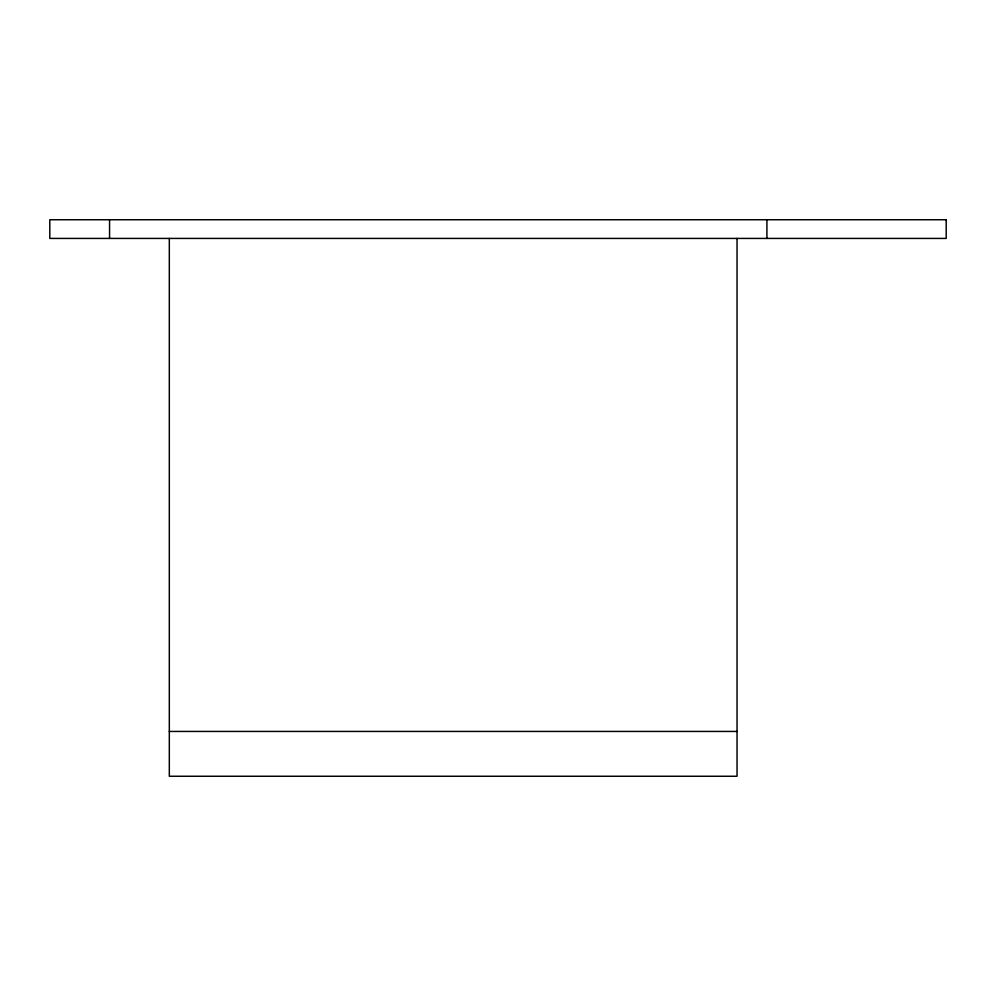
<?xml version="1.0" encoding="UTF-8"?>
<svg xmlns="http://www.w3.org/2000/svg" width="996" height="996" viewBox="0 0 996 996"><rect width="100%" height="100%" fill="white"/><g stroke="black" fill="none" stroke-linecap="round" stroke-linejoin="round"><path stroke-width="1.49" d="M169.32 731.438L737.04 731.438M766.92 219.743L766.92 238.418M737.04 238.418L737.04 776.258L169.32 776.258L169.32 238.418M109.56 219.743L109.56 238.418M946.2 219.743L49.8 219.743L49.8 238.418L946.2 238.418L946.2 219.743"/></g></svg>
